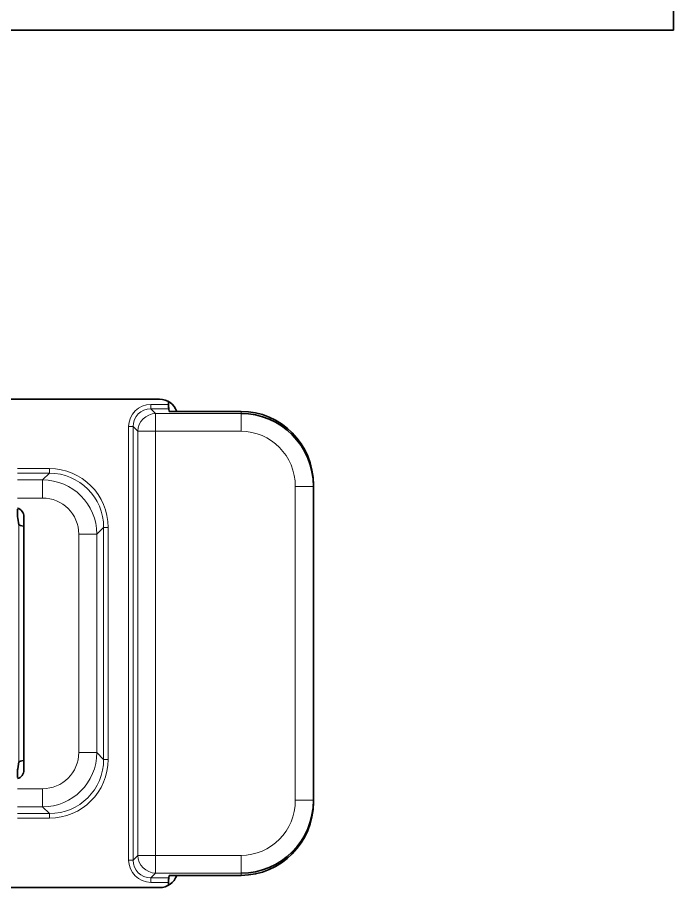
# Model space of a CAD drawing. Header units: millimetres. Extents: x -1803 to 2559, y -1143 to 2136.
# Drawn here: x -1698.3 to -1662.05, y 98.6 to 146.7 of the extents above; entities that cross this region are included whole.
import ezdxf

# ---------------------------------------------------------------- set-up
doc = ezdxf.new("R2010")
doc.units = ezdxf.units.MM

msp = doc.modelspace()

# ---------------------------------------------------------------- linework, layer by layer
at = {"linetype": 'Continuous', "lineweight": 35}
for p, q in [((-1662.047, 147.803), (-1662.047, 146.003)), ((-1780.547, 146.003), (-1662.047, 146.003)), ((-1699.155, 125.603), (-1690.447, 125.603)), ((-1689.947, 125.313), (-1689.947, 125.469)), ((-1689.912, 124.927), (-1689.94, 125.067)), ((-1685.947, 124.927), (-1689.912, 124.927)), ((-1681.947, 120.777), (-1681.947, 120.865)), ((-1681.947, 120.777), (-1681.947, 103.429)), ((-1698.214, 118.659), (-1698.287, 119.03)), ((-1697.947, 105.103), (-1697.947, 119.103)), ((-1698.214, 105.547), (-1698.287, 105.176)), ((-1681.947, 103.341), (-1681.947, 103.429)), ((-1689.912, 99.279), (-1689.94, 99.139)), ((-1685.947, 99.279), (-1689.912, 99.279)), ((-1689.947, 98.737), (-1689.947, 98.893)), ((-1690.447, 98.603), (-1699.155, 98.603))]:
    msp.add_line(p, q, dxfattribs=at)
at = {"linetype": 'Continuous', "lineweight": 13}
for p, q in [((-1689.947, 125.313), (-1690.926, 125.313)), ((-1690.926, 125.313), (-1690.926, 125.067)), ((-1690.926, 125.067), (-1690.667, 124.808)), ((-1689.94, 125.067), (-1690.926, 125.067)), ((-1690.667, 124.808), (-1690.667, 123.823)), ((-1690.667, 124.808), (-1685.947, 124.808)), ((-1685.947, 124.808), (-1685.947, 124.927)), ((-1685.947, 124.808), (-1685.947, 123.823)), ((-1692.157, 124.082), (-1692.157, 100.124)), ((-1692.157, 124.082), (-1691.91, 124.082)), ((-1691.91, 124.082), (-1691.91, 100.124)), ((-1691.91, 124.082), (-1691.652, 123.823)), ((-1691.652, 123.823), (-1690.667, 123.823)), ((-1691.652, 100.383), (-1691.652, 123.823)), ((-1690.667, 123.823), (-1685.947, 123.823)), ((-1690.667, 100.383), (-1690.667, 123.823)), ((-1698.302, 121.763), (-1696.534, 121.763)), ((-1696.534, 121.514), (-1696.534, 121.763)), ((-1698.302, 121.514), (-1696.534, 121.514)), ((-1696.911, 121.137), (-1696.534, 121.514)), ((-1696.911, 121.137), (-1698.302, 121.137)), ((-1696.911, 120.137), (-1696.911, 121.137)), ((-1681.947, 120.777), (-1682.947, 120.777)), ((-1682.947, 120.777), (-1682.947, 103.429)), ((-1696.911, 120.137), (-1698.302, 120.137)), ((-1698.214, 118.659), (-1698.214, 105.547)), ((-1693.913, 118.139), (-1693.536, 118.515)), ((-1693.536, 118.515), (-1693.536, 105.691)), ((-1693.536, 118.515), (-1693.286, 118.515)), ((-1693.286, 118.515), (-1693.286, 105.691)), ((-1694.913, 118.139), (-1693.913, 118.139)), ((-1694.913, 106.067), (-1694.913, 118.139)), ((-1693.913, 106.067), (-1693.913, 118.139)), ((-1694.913, 106.067), (-1693.913, 106.067)), ((-1693.913, 106.067), (-1693.536, 105.691)), ((-1693.536, 105.691), (-1693.286, 105.691)), ((-1698.302, 104.069), (-1696.911, 104.069)), ((-1696.911, 104.069), (-1696.911, 103.069)), ((-1681.947, 103.429), (-1682.947, 103.429)), ((-1698.302, 103.069), (-1696.911, 103.069)), ((-1696.911, 103.069), (-1696.534, 102.692)), ((-1696.534, 102.692), (-1698.302, 102.692)), ((-1696.534, 102.692), (-1696.534, 102.443)), ((-1696.534, 102.443), (-1698.302, 102.443)), ((-1692.157, 100.124), (-1691.91, 100.124)), ((-1691.652, 100.383), (-1691.91, 100.124)), ((-1691.652, 100.383), (-1690.667, 100.383)), ((-1690.667, 99.398), (-1690.667, 100.383)), ((-1685.947, 100.383), (-1690.667, 100.383)), ((-1685.947, 99.398), (-1685.947, 100.383)), ((-1690.667, 99.398), (-1690.926, 99.139)), ((-1690.926, 98.893), (-1690.926, 99.139)), ((-1690.926, 99.139), (-1689.94, 99.139)), ((-1685.947, 99.398), (-1690.667, 99.398)), ((-1685.947, 99.279), (-1685.947, 99.398)), ((-1690.926, 98.893), (-1689.947, 98.893))]:
    msp.add_line(p, q, dxfattribs=at)
at = {"linetype": 'Continuous', "lineweight": 35}
for centre, radius, start, end in [((-1690.447, 124.603), 1, 18.8859, 90), ((-1698.447, 119.103), 0.5, 0, 73.1123), ((-1698.447, 105.103), 0.5, 286.8877, 0), ((-1690.447, 99.603), 1, 270, 341.1141)]:
    msp.add_arc(centre, radius, start, end, dxfattribs=at)
at = {"linetype": 'Continuous', "lineweight": 13}
for centre, major_axis, ratio, start_param, end_param in [((-1690.887, 124.043), (0.911, -0.911), 0.970288, 2.371274, 3.911912), ((-1690.887, 124.043), (-0.739, 0.739), 0.956292, 5.512866, 7.053504), ((-1690.667, 123.823), (-0.707, -0.707), 0.970288, 3.94207, 5.482708), ((-1685.947, 120.777), (0, 3.046), 0.984808, 4.712389, 6.283185), ((-1696.538, 118.511), (2.301, 2.301), 0.998783, 5.498396, 7.067974), ((-1696.538, 118.511), (2.124, 2.124), 0.99858, 5.498396, 7.067974), ((-1696.914, 118.136), (2.122, 2.122), 0.999593, 5.498396, 7.067974), ((-1696.914, 118.136), (1.416, 1.416), 0.998783, 5.498396, 7.067974), ((-1696.914, 106.07), (-2.122, 2.122), 0.999593, 2.356803, 3.926382), ((-1696.914, 106.07), (1.416, -1.416), 0.998783, 5.498396, 7.067974), ((-1696.538, 105.695), (2.301, -2.301), 0.998783, 5.498396, 7.067974), ((-1696.538, 105.695), (-2.124, 2.124), 0.99858, 2.356803, 3.926382), ((-1685.947, 103.429), (0, 3.046), 0.984808, 3.141593, 4.712389), ((-1690.887, 100.163), (-0.911, -0.911), 0.970288, 5.512866, 7.053504), ((-1690.887, 100.163), (0.739, 0.739), 0.956292, 2.371274, 3.911912), ((-1690.667, 100.383), (0.707, -0.707), 0.970288, 3.94207, 5.482708)]:
    msp.add_ellipse(centre, major_axis=major_axis, ratio=ratio, start_param=start_param, end_param=end_param, dxfattribs=at)
at = {"linetype": 'Continuous', "lineweight": 35}
for centre, major_axis, ratio, start_param, end_param in [((-1689.938, 125.313), (0, 0.25), 0.034921, 1.570796, 2.96706), ((-1685.947, 120.865), (0, 4.062), 0.984808, 4.712389, 6.283185), ((-1685.947, 120.777), (0, 4.031), 0.992288, 4.712389, 6.283185), ((-1698.284, 119.523), (0, 0.5), 0.034921, 1.570796, 2.96706), ((-1697.714, 118.662), (-0.5, 0), 0.176327, 0.034907, 1.086367), ((-1697.714, 105.544), (-0.5, 0), 0.176327, 5.196818, 6.248279), ((-1698.284, 104.683), (0, 0.5), 0.034921, 0.174533, 1.570796), ((-1685.947, 103.429), (0, 4.031), 0.992288, 3.141593, 4.712389), ((-1685.947, 103.341), (0, 4.062), 0.984808, 3.141593, 4.712389), ((-1689.938, 98.893), (0, 0.25), 0.034921, 0.174533, 1.570796)]:
    msp.add_ellipse(centre, major_axis=major_axis, ratio=ratio, start_param=start_param, end_param=end_param, dxfattribs=at)

doc.saveas('drawing.dxf')
